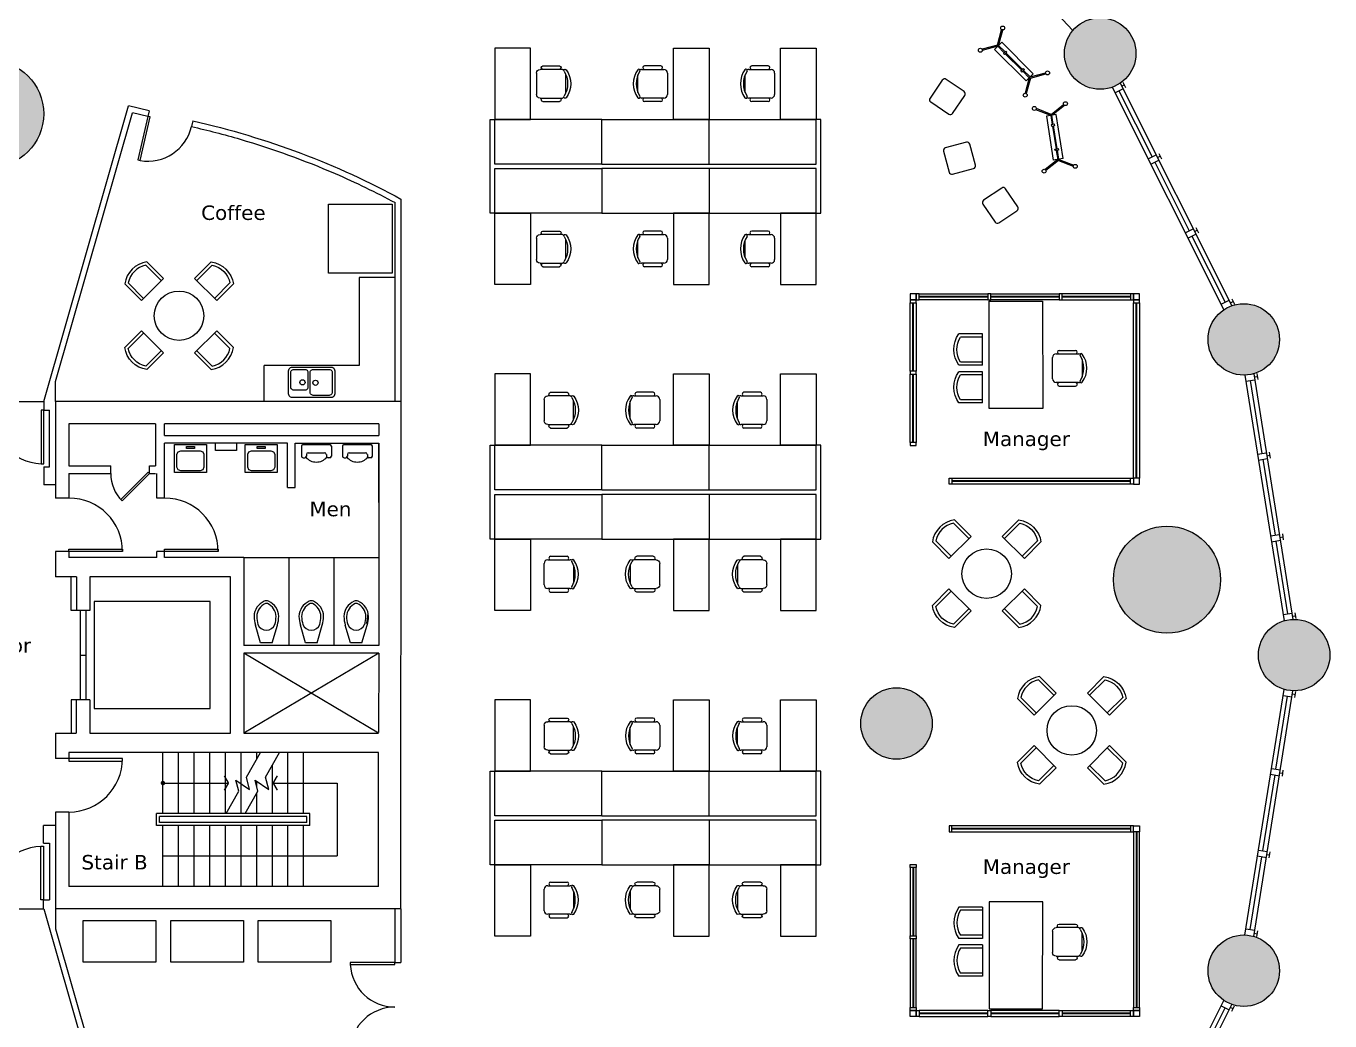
# Model space of a CAD drawing. Header units: centimetres. Extents: x -2286 to 2286, y -2018 to 2018.
# Drawn here: x 61 to 2286, y -625 to 1074 of the extents above; entities that cross this region are included whole.
import ezdxf
from ezdxf.enums import TextEntityAlignment as Align

# ---------------------------------------------------------------- set-up
doc = ezdxf.new("R2010")
doc.units = ezdxf.units.CM
for name, color, linetype in [('A-door', 3, 'Continuous'), ('A-door-elev', 44, 'Continuous'), ('A-eqpt', 181, 'Continuous'), ('A-flor-patn', 5, 'Continuous'), ('A-flor-shft', 5, 'Continuous'), ('A-flor-strs', 12, 'Continuous'), ('A-mlwk', 30, 'Continuous'), ('A-note', 7, 'Continuous'), ('A-plbg-fixt', 3, 'Continuous'), ('A-wall', 1, 'Continuous'), ('A-wall-core', 7, 'Continuous'), ('A-wall-head', 8, 'Continuous'), ('A-wall-shel', 9, 'Continuous'), ('Elevator', 6, 'Continuous'), ('Equipment', 8, 'Continuous')]:
    doc.layers.add(name, color=color, linetype=linetype)
for name, color, linetype, true_color in [('A-flor-fill', 7, 'Continuous', 0xe8eafd), ('A-furn', 7, 'Continuous', 0x007300), ('A-furn-glass', 7, 'Continuous', 0x009494), ('A-furn-syst', 7, 'Continuous', 0x850000), ('A-shel-fill', 7, 'Continuous', 0x949494)]:
    doc.layers.add(name, color=color, linetype=linetype, true_color=true_color)
doc.styles.add('Title', font='verdana.ttf')

# ---------------------------------------------------------------- blocks, each defined once
blk = doc.blocks.new('OfficeChair')
at = {"color": 0}
for p, q in [((-5.95, 19.8), (5.95, 19.8)), ((-12, 4.4), (-12, 15.4)), ((-9.6, 2.4), (-9.6, 17.4)), ((9.6, 17.4), (9.6, 2.4)), ((12, 4.4), (12, 15.4)), ((7.2, 0), (-7.2, 0))]:
    blk.add_line(p, q, dxfattribs=at)
for centre, radius, start, end in [((-8.93, 19.22), 0.863, 126.1745, 306.1745), ((-7.2, 17.4), 2.4, 153.71643, 180), ((0, 7), 16, 53.8255, 126.1745), ((0, 5.26), 15.71, 57.57575, 122.42425), ((8.93, 19.22), 0.863, 233.8255, 53.8255), ((7.2, 17.4), 2.4, 0, 26.28357), ((-10.8, 15.4), 1.2, 0, 180), ((10.8, 15.4), 1.2, 0, 180), ((-10.8, 4.4), 1.2, 180, 0), ((-7.2, 2.4), 2.4, 180, 270), ((7.2, 2.4), 2.4, 270, 0), ((10.8, 4.4), 1.2, 180, 0)]:
    blk.add_arc(centre, radius, start, end, dxfattribs=at)
blk = doc.blocks.new('CoffeeChair')
at = {"linetype": 'Continuous'}
for p, q in [((-10.5, 0), (-10.5, 15.78)), ((-8.4, 0), (-8.4, 14.68)), ((8.4, 0), (8.4, 14.68)), ((10.5, 0), (10.5, 15.78)), ((10.5, 0), (-10.5, 0))]:
    blk.add_line(p, q, dxfattribs=at)
for radius, start, end in [(17.55, 53.25084, 126.74941), (15.45, 57.06374, 122.93694)]:
    blk.add_arc((0, 1.71), radius, start, end, dxfattribs=at)
blk = doc.blocks.new('Sink')
for points in [[(-13, 20.5), (13, 20.5), (13.65, 20.41), (14.25, 20.17), (14.77, 19.77), (15.17, 19.25), (15.41, 18.65), (15.5, 18), (15.5, 2.5), (15.41, 1.85), (15.17, 1.25), (14.77, 0.73), (14.25, 0.33), (13.65, 0.09), (13, 0), (-13, 0), (-13.65, 0.09), (-14.25, 0.33), (-14.77, 0.73), (-15.17, 1.25), (-15.41, 1.85), (-15.5, 2.5), (-15.5, 18), (-15.41, 18.65), (-15.17, 19.25), (-14.77, 19.77), (-14.25, 20.17), (-13.65, 20.41), (-13, 20.5)], [(-11.75, 19), (-1, 19), (-0.48, 18.93), (0, 18.73), (0.41, 18.41), (0.73, 18), (0.93, 17.52), (1, 17), (1, 3.5), (0.93, 2.98), (0.73, 2.5), (0.41, 2.09), (0, 1.77), (-0.48, 1.57), (-1, 1.5), (-11.75, 1.5), (-12.27, 1.57), (-12.75, 1.77), (-13.16, 2.09), (-13.48, 2.5), (-13.68, 2.98), (-13.75, 3.5), (-13.75, 17), (-13.68, 17.52), (-13.48, 18), (-13.16, 18.41), (-12.75, 18.73), (-12.27, 18.93), (-11.75, 19)], [(4.5, 15.5), (12, 15.5), (12.52, 15.43), (13, 15.23), (13.41, 14.91), (13.73, 14.5), (13.93, 14.02), (14, 13.5), (14, 3.5), (13.93, 2.98), (13.73, 2.5), (13.41, 2.09), (13, 1.77), (12.52, 1.57), (12, 1.5), (4.5, 1.5), (3.98, 1.57), (3.5, 1.77), (3.09, 2.09), (2.77, 2.5), (2.57, 2.98), (2.5, 3.5), (2.5, 13.5), (2.57, 14.02), (2.77, 14.5), (3.09, 14.91), (3.5, 15.23), (3.98, 15.43), (4.5, 15.5)]]:
    blk.add_lwpolyline(points)
for centre in [(-2.5, 10.5), (6.25, 10.25)]:
    blk.add_circle(centre, 1.75)

msp = doc.modelspace()

# ---------------------------------------------------------------- hatches: boundary and pattern name
at = {"layer": 'A-flor-fill'}
h = msp.add_hatch(color=256, dxfattribs=at)
h.dxf.hatch_style = 1
h.paths.add_polyline_path([(1038.4, 1201.3, 1), (916.5, 1201.3, 1)])
h.paths.add_polyline_path([(1916.5, 128.7, 1), (2099.4, 128.7, 1)])
h.paths.add_polyline_path([(1607.5, -116.9, 1), (1485.6, -116.9, 1)])
h.paths.add_polyline_path([(91.6, 924, 1), (-91.3, 924, 1)])
h.paths.add_polyline_path([(111.5, -760.3, 1), (50.5, -760.3, 1)])
h.paths.add_polyline_path([(732.6, -993.2, 1), (671.7, -993.2, 1)])
h.paths.add_polyline_path([(59.5, -1204.3, 1), (-123.4, -1204.3, 1)])
h.paths.add_polyline_path([(-973.9, -803.5, 1), (-1095.8, -803.5, 1)])
h.paths.add_polyline_path([(-1140.8, -685.1, 1), (-1201.8, -685.1, 1)])
h.paths.add_polyline_path([(-1052.9, 776.1, 1), (-1113.9, 776.1, 1)])
h.paths.add_polyline_path([(-1309.9, 671.1, 1), (-1127.1, 671.1, 1)])
at = {"layer": 'A-shel-fill'}
h = msp.add_hatch(color=256, dxfattribs=at)
h.dxf.hatch_style = 1
h.paths.add_polyline_path([(604.7, 1897.8, 1), (482.7, 1897.8, 1)])
h.paths.add_polyline_path([(1121.9, 1720.3, 1), (1000, 1720.3, 1)])
h.paths.add_polyline_path([(1461.4, 1427.3, 1), (1583.4, 1427.3, 1)])
h.paths.add_polyline_path([(1833.2, 1026.9, 1), (1955.1, 1026.9, 1)])
h.paths.add_polyline_path([(2200, 538.9, 1), (2078.1, 538.9, 1)])
h.paths.add_polyline_path([(2164.1, 0, 1), (2286, 0, 1)])
h.paths.add_polyline_path([(2200, -538.9, 1), (2078.1, -538.9, 1)])
h.paths.add_polyline_path([(1955.1, -1026.9, 1), (1833.2, -1026.9, 1)])
h.paths.add_polyline_path([(1583.4, -1427.3, 1), (1461.4, -1427.3, 1)])
h.paths.add_polyline_path([(1121.9, -1720.3, 1), (1000, -1720.3, 1)])
h.paths.add_polyline_path([(604.7, -1897.8, 1), (482.7, -1897.8, 1)])
h.paths.add_polyline_path([(-482.7, -1897.8, 1), (-604.7, -1897.8, 1)])
h.paths.add_polyline_path([(-1000, -1720.3, 1), (-1121.9, -1720.3, 1)])
h.paths.add_polyline_path([(-1461.4, -1427.3, 1), (-1583.4, -1427.3, 1)])
h.paths.add_polyline_path([(-1833.2, -1026.9, 1), (-1955.1, -1026.9, 1)])
h.paths.add_polyline_path([(-2200, -538.9, 1), (-2078.1, -538.9, 1)])
h.paths.add_polyline_path([(-2164.1, 0, 1), (-2286, 0, 1)])
h.paths.add_polyline_path([(-2078.1, 538.9, 1), (-2200, 538.9, 1)])
h.paths.add_polyline_path([(-1833.2, 1026.9, 1), (-1955.1, 1026.9, 1)])
h.paths.add_polyline_path([(-1583.4, 1427.3, 1), (-1461.4, 1427.3, 1)])
h.paths.add_polyline_path([(-1121.9, 1720.3, 1), (-1000, 1720.3, 1)])
h.paths.add_polyline_path([(-604.7, 1897.8, 1), (-482.7, 1897.8, 1)])

# ---------------------------------------------------------------- linework, layer by layer
at = {"layer": 'A-door'}
for points in [[(252.2, 845.2), (256, 844.4), (273.1, 918.6), (269.4, 919.5)], [(91.6, 417.9), (87.1, 417.9), (87.1, 326.5), (91.6, 326.5)], [(91.3, -417.9), (86.9, -417.9), (86.9, -326.5), (91.3, -326.5)], [(614.6, -524.6), (614.6, -528.4), (690.8, -528.4), (690.8, -524.6)]]:
    msp.add_lwpolyline(points, close=True, dxfattribs=at)
for points in [[(225.2, 263.3), (271.9, 309.9), (269.6, 312.2), (222.9, 265.5), (225.2, 263.3)], [(226.2, 176.6), (134.7, 176.6), (134.7, 181), (226.2, 181), (226.2, 176.6)], [(389.4, 176.6), (297.9, 176.6), (297.9, 181), (389.4, 181), (389.4, 176.6)], [(225.9, -176.6), (134.5, -176.6), (134.5, -181), (225.9, -181), (225.9, -176.6)]]:
    msp.add_lwpolyline(points, dxfattribs=at)
for centre, radius, start, end in [((269.4, 919.5), 76.3, 259.8729, 347.0104), ((91.6, 417.9), 91.4, 180, 267.217), ((271.9, 309.9), 66, 180, 225), ((134.7, 176.6), 91.4, 0, 90), ((297.9, 176.6), 91.4, 0, 90), ((134.5, -176.6), 91.4, 270, 0), ((91.3, -417.9), 91.4, 92.783, 180), ((690.8, -524.6), 76.3, 182.8477, 269.9853), ((690.8, -677.2), 76.3, 90.0147, 177.1523)]:
    msp.add_arc(centre, radius, start, end, dxfattribs=at)
at = {"layer": 'A-door-elev'}
for p, q in [((153.6, 76.3), (153.6, -76.3)), ((163.7, 76.3), (163.7, -76.3)), ((153.6, 0), (163.7, 0))]:
    msp.add_line(p, q, dxfattribs=at)
at = {"layer": 'A-eqpt'}
msp.add_lwpolyline([(685.8, 651.8), (577.4, 651.8), (577.4, 769.6), (685.8, 769.6)], close=True, dxfattribs=at)
at = {"layer": 'A-flor-patn'}
for centre, radius in [((0.1, 924), 91.4), ((2008, 128.7), 91.4), ((1546.5, -116.9), 61)]:
    msp.add_circle(centre, radius, dxfattribs=at)
at = {"layer": 'A-flor-shft'}
for p, q in [((663.1, 3.2), (433, -133.4)), ((662.8, -133.4), (433.2, 3.2))]:
    msp.add_line(p, q, dxfattribs=at)
at = {"layer": 'A-flor-strs'}
for p, q in [((295, -270.6), (295, -166.4)), ((321.7, -270.6), (321.7, -166.4)), ((348.3, -270.6), (348.3, -166.4)), ((375, -270.6), (375, -166.4)), ((401.7, -270.6), (401.7, -166.4)), ((428.3, -270.6), (428.3, -166.4)), ((508.3, -270.6), (508.3, -166.4)), ((535, -270.6), (535, -166.4)), ((481.7, -270.6), (481.7, -188.3)), ((455, -224.5), (455, -215.2)), ((455, -270.6), (455, -235.5)), ((545.7, -270.6), (284.1, -270.6)), ((284.1, -290.9), (284.1, -270.6)), ((540.6, -275.7), (289.2, -275.7)), ((289.2, -285.8), (289.2, -275.7)), ((540.6, -285.8), (289.2, -285.8)), ((540.6, -285.8), (540.6, -275.7)), ((545.7, -290.9), (545.7, -270.6)), ((545.7, -290.9), (284.1, -290.9)), ((295, -343), (295, -290.9)), ((321.7, -395), (321.7, -290.9)), ((348.3, -395), (348.3, -290.9)), ((375, -395), (375, -290.9)), ((401.7, -395), (401.7, -290.9)), ((428.3, -395), (428.3, -290.9)), ((455, -395), (455, -290.9)), ((481.7, -395), (481.7, -290.9)), ((508.3, -395), (508.3, -290.9)), ((535, -395), (535, -290.9)), ((295, -343), (592.4, -343)), ((295, -395), (295, -343))]:
    msp.add_line(p, q, dxfattribs=at)
for points in [[(402.6, -270.6), (424.3, -232.1), (419.6, -213.3), (442.8, -229.6), (437.6, -208.6), (461.5, -166.4)], [(435.1, -270.6), (456.9, -232.1), (452.2, -213.3), (475.4, -229.6), (470.2, -208.6), (494.1, -166.4)]]:
    msp.add_lwpolyline(points, dxfattribs=at)
at = {"layer": 'A-flor-strs', "const_width": 3.81, "flags": 128}
msp.add_lwpolyline([(293.1, -218.5, 1), (296.9, -218.5, 1)], format="xyb", close=True, dxfattribs=at)
at = {"layer": 'A-flor-strs', "flags": 128}
for points in [[(295, -218.5), (406.8, -218.5)], [(483.2, -218.5), (592.4, -218.5), (592.4, -343)]]:
    msp.add_lwpolyline(points, dxfattribs=at)
at = {"layer": 'A-flor-strs', "const_width": 2.54, "flags": 128}
for points in [[(406.8, -218.5), (399.7, -206.3)], [(406.8, -218.5), (399.7, -230.8)], [(483.1, -218.3), (490.1, -206.1)], [(483.1, -218.3), (490.1, -230.6)]]:
    msp.add_lwpolyline(points, dxfattribs=at)
at = {"layer": 'A-furn'}
for p, q in [((1726, 1046.2), (1713.9, 1034.1)), ((1718.8, 1041.3), (1725.8, 1067.6)), ((1720.6, 1040.8), (1727.7, 1067.1)), ((1779.9, 992.3), (1726, 1046.2)), ((1718.8, 1041.3), (1692.4, 1034.2)), ((1719.2, 1039.4), (1692.9, 1032.4)), ((1713.9, 1034.1), (1767.7, 980.2)), ((1720.6, 1040.8), (1719.2, 1039.4)), ((1719.2, 1039.4), (1730.4, 1028.3)), ((1731.7, 1029.7), (1720.6, 1040.8)), ((1732.2, 1026.5), (1760.2, 998.5)), ((1761.5, 999.8), (1733.5, 1027.8)), ((1762, 996.7), (1773.1, 985.5)), ((1774.5, 986.9), (1763.3, 998)), ((1773.1, 985.5), (1766, 959.2)), ((1779.9, 992.3), (1767.7, 980.2)), ((1775, 985), (1767.9, 958.7)), ((1773.1, 985.5), (1774.5, 986.9)), ((1774.5, 986.9), (1800.8, 993.9)), ((1775, 985), (1801.3, 992.1)), ((1810.5, 923.1), (1831.7, 940.2)), ((1811.7, 921.6), (1832.9, 938.7)), ((1043.9, 914.4), (861.1, 914.4)), ((1043.9, 914.4), (1226.8, 914.4)), ((1043.9, 838.2), (1043.9, 914.4)), ((1043.9, 838.2), (1043.9, 914.4)), ((1226.8, 914.4), (1409.7, 914.4)), ((1226.8, 838.2), (1226.8, 914.4)), ((1809.8, 921.3), (1784.4, 931.1)), ((1810.5, 923.1), (1785.1, 932.9)), ((1819.2, 922.7), (1802.3, 920.1)), ((1802.3, 920.1), (1814, 844.8)), ((1811.7, 921.6), (1809.8, 921.3)), ((1809.8, 921.3), (1812.2, 905.7)), ((1814.1, 906), (1811.7, 921.6)), ((1831, 847.5), (1819.2, 922.7)), ((1812.6, 903.2), (1818.7, 864.1)), ((1820.6, 864.4), (1814.5, 903.5)), ((1821.6, 846), (1800.3, 828.9)), ((1831, 847.5), (1814, 844.8)), ((1819.1, 861.5), (1821.6, 846)), ((1823.4, 846.3), (1821, 861.8)), ((1821.6, 846), (1823.4, 846.3)), ((1823.4, 846.3), (1848.9, 836.4)), ((1043.9, 830.6), (1043.9, 754.4)), ((1043.9, 830.6), (1043.9, 754.4)), ((1226.8, 830.6), (1226.8, 754.4)), ((1822.7, 844.5), (1801.5, 827.4)), ((1822.7, 844.5), (1848.2, 834.7)), ((1043.9, 754.4), (861.1, 754.4)), ((1043.9, 754.4), (1226.8, 754.4)), ((1226.8, 754.4), (1409.7, 754.4)), ((1043.9, 358.1), (861.1, 358.1)), ((1043.9, 281.9), (1043.9, 358.1)), ((1043.9, 281.9), (1043.9, 358.1)), ((1043.9, 358.1), (1226.8, 358.1)), ((1226.8, 358.1), (1409.7, 358.1)), ((1226.8, 281.9), (1226.8, 358.1)), ((1043.9, 274.3), (1043.9, 198.1)), ((1043.9, 274.3), (1043.9, 198.1)), ((1226.8, 274.3), (1226.8, 198.1)), ((1043.9, 198.1), (861.1, 198.1)), ((1043.9, 198.1), (1226.8, 198.1)), ((1226.8, 198.1), (1409.7, 198.1)), ((1043.9, -198.1), (861.1, -198.1)), ((1043.9, -274.3), (1043.9, -198.1)), ((1043.9, -274.3), (1043.9, -198.1)), ((1043.9, -198.1), (1226.8, -198.1)), ((1226.8, -198.1), (1409.7, -198.1)), ((1226.8, -274.3), (1226.8, -198.1)), ((1043.9, -281.9), (1043.9, -358.1)), ((1043.9, -281.9), (1043.9, -358.1)), ((1226.8, -281.9), (1226.8, -358.1)), ((1043.9, -358.1), (861.1, -358.1)), ((1043.9, -358.1), (1226.8, -358.1)), ((1226.8, -358.1), (1409.7, -358.1))]:
    msp.add_line(p, q, dxfattribs=at)
for points in [[(922, 914.4), (922, 1036.3), (861.1, 1036.3), (861.1, 914.4)], [(1165.9, 914.4), (1165.9, 1036.3), (1226.8, 1036.3), (1226.8, 914.4)], [(1348.7, 914.4), (1348.7, 1036.3), (1409.7, 1036.3), (1409.7, 914.4)], [(1734.9, 1029.2), (1733.1, 1031), (1729, 1027), (1730.8, 1025.1)], [(1762.9, 1001.2), (1764.7, 999.4), (1760.6, 995.3), (1758.8, 997.1)], [(1816.4, 903.8), (1816, 906.3), (1810.3, 905.4), (1810.7, 902.9)], [(1822.5, 864.7), (1822.9, 862.1), (1817.2, 861.2), (1816.8, 863.8)], [(922, 754.4), (922, 632.5), (861.1, 632.5), (861.1, 754.4)], [(1165.9, 754.4), (1165.9, 632.5), (1226.8, 632.5), (1226.8, 754.4)], [(1348.7, 754.4), (1348.7, 632.5), (1409.7, 632.5), (1409.7, 754.4)], [(1796.1, 421.2), (1704.7, 421.1), (1704.5, 604), (1795.9, 604.1)], [(922, 358.1), (922, 480.1), (861.1, 480.1), (861.1, 358.1)], [(1165.9, 358.1), (1165.9, 480.1), (1226.8, 480.1), (1226.8, 358.1)], [(1348.7, 358.1), (1348.7, 480.1), (1409.7, 480.1), (1409.7, 358.1)], [(922, 198.1), (922, 76.2), (861.1, 76.2), (861.1, 198.1)], [(1165.9, 198.1), (1165.9, 76.2), (1226.8, 76.2), (1226.8, 198.1)], [(1348.7, 198.1), (1348.7, 76.2), (1409.7, 76.2), (1409.7, 198.1)], [(922, -198.1), (922, -76.2), (861.1, -76.2), (861.1, -198.1)], [(1165.9, -198.1), (1165.9, -76.2), (1226.8, -76.2), (1226.8, -198.1)], [(1348.7, -198.1), (1348.7, -76.2), (1409.7, -76.2), (1409.7, -198.1)], [(922, -358.1), (922, -480.1), (861.1, -480.1), (861.1, -358.1)], [(1165.9, -358.1), (1165.9, -480.1), (1226.8, -480.1), (1226.8, -358.1)], [(1348.7, -358.1), (1348.7, -480.1), (1409.7, -480.1), (1409.7, -358.1)], [(1796.1, -421.2), (1704.7, -421.1), (1704.5, -604), (1795.9, -604.1)]]:
    msp.add_lwpolyline(points, close=True, dxfattribs=at)
at = {"layer": 'A-furn', "flags": 128}
for points in [[(1604.9, 944.3), (1635.8, 923.3, 0.414214), (1642.2, 924.6), (1663.2, 955.4, 0.414214), (1661.9, 961.9), (1631.1, 982.8, 0.414214), (1624.6, 981.6), (1603.7, 950.7, 0.414214)], [(1642, 821), (1678, 830.7, 0.414214), (1681.3, 836.4), (1671.5, 872.4, 0.414214), (1665.8, 875.7), (1629.8, 866, 0.414214), (1626.6, 860.3), (1636.3, 824.3, 0.414214)], [(1721.1, 737.8), (1752, 758.6, 0.414214), (1753.3, 765.1), (1732.5, 796, 0.414214), (1726.1, 797.3), (1695.1, 776.4, 0.414214), (1693.9, 770), (1714.7, 739.1, 0.414214)]]:
    msp.add_lwpolyline(points, format="xyb", close=True, dxfattribs=at)
at = {"layer": 'A-furn'}
for centre in [(1727.6, 1070.5), (1689.6, 1032.5), (1804.2, 993.8), (1766.1, 955.9), (1781.7, 933.2), (1834.8, 941.4), (1798.4, 826.1), (1851.5, 834.4)]:
    msp.add_circle(centre, 3.35, dxfattribs=at)
at = {"layer": 'A-furn-glass'}
for p, q in [((1574.5, 484.7), (1574.5, 601.5)), ((1575.8, 484.7), (1575.8, 601.5)), ((1702.1, 612.3), (1585.3, 612.3)), ((1702.1, 611.1), (1585.3, 611.1)), ((1824, 612.3), (1707.2, 612.3)), ((1824, 611.1), (1707.2, 611.1)), ((1946, 612.3), (1829.1, 612.3)), ((1946, 611.1), (1829.1, 611.1)), ((1955.5, 301.8), (1955.5, 601.5)), ((1956.8, 301.8), (1956.8, 601.5)), ((1574.5, 362.8), (1574.5, 479.6)), ((1575.8, 362.8), (1575.8, 479.6)), ((1946, 297.4), (1641.2, 297.4)), ((1946, 296.1), (1641.2, 296.1)), ((1946, -296.1), (1641.2, -296.1)), ((1946, -297.4), (1641.2, -297.4)), ((1955.5, -301.8), (1955.5, -601.5)), ((1956.8, -301.8), (1956.8, -601.5)), ((1574.5, -362.8), (1574.5, -479.6)), ((1575.8, -362.8), (1575.8, -479.6)), ((1574.5, -484.7), (1574.5, -601.5)), ((1575.8, -484.7), (1575.8, -601.5)), ((1702.1, -611.1), (1585.3, -611.1)), ((1702.1, -612.3), (1585.3, -612.3)), ((1824, -611.1), (1707.2, -611.1)), ((1824, -612.3), (1707.2, -612.3)), ((1946, -611.1), (1829.1, -611.1)), ((1946, -612.3), (1829.1, -612.3))]:
    msp.add_line(p, q, dxfattribs=at)
at = {"layer": 'A-furn-syst'}
for p, q in [((853.4, 754.4), (853.4, 914.4)), ((853.4, 914.4), (861.1, 914.4)), ((861.1, 838.2), (861.1, 914.4)), ((1417.3, 914.4), (1409.7, 914.4)), ((1409.7, 838.2), (1409.7, 914.4)), ((1417.3, 754.4), (1417.3, 914.4)), ((1043.9, 838.2), (861.1, 838.2)), ((861.1, 754.4), (861.1, 830.6)), ((861.1, 830.6), (1043.9, 830.6)), ((1043.9, 838.2), (1226.8, 838.2)), ((1226.8, 830.6), (1043.9, 830.6)), ((1226.8, 838.2), (1409.7, 838.2)), ((1409.7, 830.6), (1226.8, 830.6)), ((1409.7, 754.4), (1409.7, 830.6)), ((861.1, 754.4), (853.4, 754.4)), ((1409.7, 754.4), (1417.3, 754.4)), ((1570, 484.7), (1570, 601.5)), ((1580.2, 601.5), (1580.2, 484.7)), ((1585.3, 616.8), (1702.1, 616.8)), ((1702.1, 606.6), (1585.3, 606.6)), ((1707.2, 616.8), (1824, 616.8)), ((1824, 606.6), (1707.2, 606.6)), ((1946, 616.8), (1829.1, 616.8)), ((1829.1, 606.6), (1946, 606.6)), ((1951, 301.8), (1951, 601.5)), ((1961.2, 601.5), (1961.2, 301.8)), ((1570, 362.8), (1570, 479.6)), ((1580.2, 479.6), (1580.2, 362.8)), ((853.4, 198.1), (853.4, 358.1)), ((853.4, 358.1), (861.1, 358.1)), ((861.1, 281.9), (861.1, 358.1)), ((1417.3, 358.1), (1409.7, 358.1)), ((1409.7, 281.9), (1409.7, 358.1)), ((1417.3, 198.1), (1417.3, 358.1)), ((1641.2, 301.8), (1946, 301.8)), ((1946, 291.7), (1641.2, 291.7)), ((1043.9, 281.9), (861.1, 281.9)), ((861.1, 198.1), (861.1, 274.3)), ((861.1, 274.3), (1043.9, 274.3)), ((1043.9, 281.9), (1226.8, 281.9)), ((1226.8, 274.3), (1043.9, 274.3)), ((1226.8, 281.9), (1409.7, 281.9)), ((1409.7, 274.3), (1226.8, 274.3)), ((1409.7, 198.1), (1409.7, 274.3)), ((861.1, 198.1), (853.4, 198.1)), ((1409.7, 198.1), (1417.3, 198.1)), ((853.4, -358.1), (853.4, -198.1)), ((853.4, -198.1), (861.1, -198.1)), ((861.1, -274.3), (861.1, -198.1)), ((1417.3, -198.1), (1409.7, -198.1)), ((1409.7, -274.3), (1409.7, -198.1)), ((1417.3, -358.1), (1417.3, -198.1)), ((1043.9, -274.3), (861.1, -274.3)), ((861.1, -358.1), (861.1, -281.9)), ((861.1, -281.9), (1043.9, -281.9)), ((1043.9, -274.3), (1226.8, -274.3)), ((1226.8, -281.9), (1043.9, -281.9)), ((1226.8, -274.3), (1409.7, -274.3)), ((1409.7, -281.9), (1226.8, -281.9)), ((1409.7, -358.1), (1409.7, -281.9)), ((1946, -291.7), (1641.2, -291.7)), ((1641.2, -301.8), (1946, -301.8)), ((1951, -301.8), (1951, -601.5)), ((1961.2, -601.5), (1961.2, -301.8)), ((861.1, -358.1), (853.4, -358.1)), ((1409.7, -358.1), (1417.3, -358.1)), ((1570, -362.8), (1570, -479.6)), ((1580.2, -479.6), (1580.2, -362.8)), ((1570, -484.7), (1570, -601.5)), ((1580.2, -601.5), (1580.2, -484.7)), ((1702.1, -606.6), (1585.3, -606.6)), ((1585.3, -616.8), (1702.1, -616.8)), ((1824, -606.6), (1707.2, -606.6)), ((1707.2, -616.8), (1824, -616.8)), ((1829.1, -606.6), (1946, -606.6)), ((1946, -616.8), (1829.1, -616.8))]:
    msp.add_line(p, q, dxfattribs=at)
for points in [[(1570, 606.6), (1580.2, 606.6), (1580.2, 616.8), (1570, 616.8)], [(1570, 601.5), (1580.2, 601.5), (1580.2, 606.6), (1570, 606.6)], [(1585.3, 606.6), (1585.3, 616.8), (1580.2, 616.8), (1580.2, 606.6)], [(1707.2, 606.6), (1707.2, 616.8), (1702.1, 616.8), (1702.1, 606.6)], [(1829.1, 606.6), (1829.1, 616.8), (1824, 616.8), (1824, 606.6)], [(1951, 606.6), (1951, 616.8), (1946, 616.8), (1946, 606.6)], [(1951, 606.6), (1961.2, 606.6), (1961.2, 616.8), (1951, 616.8)], [(1951, 601.5), (1961.2, 601.5), (1961.2, 606.6), (1951, 606.6)], [(1570, 479.6), (1580.2, 479.6), (1580.2, 484.7), (1570, 484.7)], [(1570, 357.7), (1580.2, 357.7), (1580.2, 362.8), (1570, 362.8)], [(1636.1, 291.7), (1636.1, 301.8), (1641.2, 301.8), (1641.2, 291.7)], [(1951, 301.8), (1951, 291.7), (1946, 291.7), (1946, 301.8)], [(1951, 291.7), (1961.2, 291.7), (1961.2, 301.8), (1951, 301.8)], [(1636.1, -291.7), (1636.1, -301.8), (1641.2, -301.8), (1641.2, -291.7)], [(1951, -301.8), (1951, -291.7), (1946, -291.7), (1946, -301.8)], [(1951, -291.7), (1961.2, -291.7), (1961.2, -301.8), (1951, -301.8)], [(1570, -357.7), (1580.2, -357.7), (1580.2, -362.8), (1570, -362.8)], [(1570, -479.6), (1580.2, -479.6), (1580.2, -484.7), (1570, -484.7)], [(1570, -601.5), (1580.2, -601.5), (1580.2, -606.6), (1570, -606.6)], [(1570, -606.6), (1580.2, -606.6), (1580.2, -616.8), (1570, -616.8)], [(1585.3, -606.6), (1585.3, -616.8), (1580.2, -616.8), (1580.2, -606.6)], [(1707.2, -606.6), (1707.2, -616.8), (1702.1, -616.8), (1702.1, -606.6)], [(1829.1, -606.6), (1829.1, -616.8), (1824, -616.8), (1824, -606.6)], [(1951, -606.6), (1951, -616.8), (1946, -616.8), (1946, -606.6)], [(1951, -601.5), (1961.2, -601.5), (1961.2, -606.6), (1951, -606.6)], [(1951, -606.6), (1961.2, -606.6), (1961.2, -616.8), (1951, -616.8)]]:
    msp.add_lwpolyline(points, close=True, dxfattribs=at)
for centre in [(322.4, 579.3), (1700.3, 138.9), (1845.5, -128.6)]:
    msp.add_circle(centre, 42.2, dxfattribs=at)
at = {"layer": 'A-mlwk'}
for p, q in [((630, 644.7), (630, 494.1)), ((691, 644.7), (630, 644.7)), ((630, 494.1), (467.5, 494.1)), ((467.5, 433.1), (467.5, 494.1))]:
    msp.add_line(p, q, dxfattribs=at)
at = {"layer": 'A-plbg-fixt'}
for p, q in [((314.5, 311.5), (314.5, 359.5)), ((314.5, 359.5), (369.3, 359.5)), ((369.3, 359.5), (369.3, 311.5)), ((435.2, 311.5), (435.2, 359.5)), ((435.2, 359.5), (490.1, 359.5)), ((490.1, 359.5), (490.1, 311.5)), ((531.2, 356.6), (531.2, 339.6)), ((534, 359.5), (579.5, 359.5)), ((582.3, 356.6), (582.3, 339.6)), ((601.1, 356.6), (601.1, 339.6)), ((603.9, 359.5), (649.4, 359.5)), ((652.2, 356.6), (652.2, 339.6)), ((318.9, 320.6), (318.9, 342.8)), ((325.5, 348.6), (358.3, 348.6)), ((335.2, 352.5), (335.2, 355.9)), ((335.2, 355.9), (348.6, 355.9)), ((348.6, 352.5), (335.2, 352.5)), ((348.6, 355.9), (348.6, 352.5)), ((364.8, 342.8), (364.8, 320.6)), ((439.7, 320.6), (439.7, 342.8)), ((446.3, 348.6), (479, 348.6)), ((455.9, 355.9), (469.4, 355.9)), ((455.9, 352.5), (455.9, 355.9)), ((469.4, 352.5), (455.9, 352.5)), ((469.4, 355.9), (469.4, 352.5)), ((485.6, 342.8), (485.6, 320.6)), ((534, 336.8), (536.9, 336.8)), ((539.7, 342.4), (539.7, 339.6)), ((542.5, 345.3), (570.9, 345.3)), ((573.8, 342.4), (573.8, 339.6)), ((579.5, 336.8), (576.6, 336.8)), ((603.9, 336.8), (606.8, 336.8)), ((609.6, 342.4), (609.6, 339.6)), ((612.5, 345.3), (640.8, 345.3)), ((643.7, 342.4), (643.7, 339.6)), ((649.4, 336.8), (646.5, 336.8)), ((369.3, 311.5), (314.5, 311.5)), ((358.3, 314.8), (325.5, 314.8)), ((490.1, 311.5), (435.2, 311.5)), ((479, 314.8), (446.3, 314.8)), ((433.2, 166.4), (663.1, 166.4)), ((509.8, 166.4), (509.8, 16.6)), ((586.4, 166.4), (586.4, 16.6)), ((461.7, 20.8), (452.8, 51.1)), ((481.3, 20.8), (490.2, 51.1)), ((538.3, 20.8), (529.4, 51.1)), ((557.9, 20.8), (566.8, 51.1)), ((614.9, 20.8), (606, 51.1)), ((634.5, 20.8), (643.5, 51.1)), ((481.3, 20.8), (461.7, 20.8)), ((557.9, 20.8), (538.3, 20.8)), ((634.5, 20.8), (614.9, 20.8))]:
    msp.add_line(p, q, dxfattribs=at)
for points in [[(420.5, 362), (420.5, 349.3), (384.9, 349.3), (384.9, 362)], [(318.9, 342.8), (320.9, 346.9), (325.5, 348.6)], [(358.3, 348.6), (362.9, 346.9), (364.8, 342.8)], [(439.7, 342.8), (441.6, 346.9), (446.3, 348.6)], [(479, 348.6), (483.7, 346.9), (485.6, 342.8)], [(325.5, 314.8), (320.9, 316.5), (318.9, 320.6)], [(364.8, 320.6), (362.9, 316.5), (358.3, 314.8)], [(446.3, 314.8), (441.6, 316.5), (439.7, 320.6)], [(485.6, 320.6), (483.7, 316.5), (479, 314.8)]]:
    msp.add_lwpolyline(points, dxfattribs=at)
for centre, radius, start, end in [((534, 356.6), 2.84, 90, 180), ((579.5, 356.6), 2.84, 0, 90), ((603.9, 356.6), 2.84, 90, 180), ((649.4, 356.6), 2.84, 0, 90), ((534, 339.6), 2.84, 180, 270), ((536.9, 339.6), 2.84, 270, 0), ((556.7, 353.2), 23.7, 221.0916, 318.9084), ((542.5, 342.4), 2.84, 90, 180), ((570.9, 342.4), 2.84, 0, 90), ((576.6, 339.6), 2.84, 180, 270), ((579.5, 339.6), 2.84, 270, 0), ((603.9, 339.6), 2.84, 180, 270), ((606.8, 339.6), 2.84, 270, 0), ((626.6, 353.2), 23.7, 221.0916, 318.9084), ((612.5, 342.4), 2.84, 90, 180), ((640.8, 342.4), 2.84, 0, 90), ((646.5, 339.6), 2.84, 180, 270), ((649.4, 339.6), 2.84, 270, 0), ((479.5, 65.4), 29, 113.5877, 178.8418), ((471.5, 83.8), 9, 66.4123, 113.5877), ((463.5, 65.4), 29, 1.1582, 66.4123), ((556.1, 65.4), 29, 113.5877, 178.8418), ((548.1, 83.8), 9, 66.4123, 113.5877), ((540.1, 65.4), 29, 1.1582, 66.4123), ((632.8, 65.4), 29, 113.5877, 178.8418), ((624.7, 83.8), 9, 66.4123, 113.5877), ((616.7, 65.4), 29, 1.1582, 66.4123), ((479.5, 65.4), 24.5, 113.5877, 178.8418), ((471.5, 83.8), 4.5, 66.4123, 113.5877), ((463.5, 65.4), 24.5, 1.1582, 66.4123), ((556.1, 65.4), 24.5, 113.5877, 178.8418), ((548.1, 83.8), 4.5, 66.4123, 113.5877), ((540.1, 65.4), 24.5, 1.1582, 66.4123), ((632.8, 65.4), 24.5, 113.5877, 178.8418), ((624.7, 83.8), 4.5, 66.4123, 113.5877), ((616.7, 65.4), 24.5, 1.1582, 66.4123), ((588.3, 69.8), 56.4, 343.609, 359.0067), ((506.9, 67), 56.4, 180.9933, 196.391), ((506.9, 67), 51.9, 180.9933, 196.391), ((471.5, 58), 15.5, 201.261, 338.739), ((436.1, 67), 51.9, 343.609, 359.0067), ((436.1, 67), 56.4, 343.609, 359.0067), ((583.5, 67), 56.4, 180.9933, 196.391), ((583.5, 67), 51.9, 180.9933, 196.391), ((548.1, 58), 15.5, 201.261, 338.739), ((512.7, 67), 51.9, 343.609, 359.0067), ((512.7, 67), 56.4, 343.609, 359.0067), ((660.1, 67), 56.4, 180.9933, 196.391), ((660.1, 67), 51.9, 180.9933, 196.391), ((624.7, 58), 15.5, 201.261, 338.739), ((589.4, 67), 51.9, 343.609, 359.0067), ((589.4, 67), 56.4, 343.609, 359.0067)]:
    msp.add_arc(centre, radius, start, end, dxfattribs=at)
at = {"layer": 'A-wall'}
for p, q in [((91.6, 433.1), (236.1, 937.6)), ((271.7, 929.4), (236.1, 937.6)), ((111.9, 467.2), (243.2, 925.5)), ((269.4, 919.5), (243.2, 925.5)), ((271.7, 929.4), (269.4, 919.5)), ((345.9, 912.3), (343.6, 902.4)), ((691, 433.1), (691, 772.4)), ((701.2, 433.1), (701.2, 778.3)), ((111.9, 433.1), (111.9, 467.2)), ((91.6, 433.1), (91.6, 417.9)), ((91.6, 417.9), (101.7, 417.9)), ((101.7, 321.4), (101.7, 417.9)), ((91.6, 321.4), (101.7, 321.4)), ((91.6, 321.4), (91.6, 290.9)), ((111.9, 290.9), (91.6, 290.9)), ((138.5, 76.3), (138.5, 133.4)), ((147.4, 76.3), (138.5, 76.3)), ((138.3, -76.3), (138.3, -133.4)), ((147.2, -76.3), (138.3, -76.3)), ((111.6, -290.9), (91.3, -290.9)), ((91.3, -321.4), (91.3, -290.9)), ((91.3, -321.4), (101.5, -321.4)), ((101.5, -321.4), (101.5, -417.9)), ((91.3, -417.9), (101.5, -417.9)), ((91.3, -433.1), (91.3, -417.9)), ((91.6, -433.1), (234.9, -933.5)), ((111.9, -433.1), (111.9, -467.2)), ((690.8, -433.1), (690.8, -524.6)), ((700.9, -433.1), (700.9, -524.6)), ((111.9, -467.2), (242.2, -922.1)), ((690.8, -524.6), (700.9, -524.6))]:
    msp.add_line(p, q, dxfattribs=at)
at = {"layer": 'A-wall', "extrusion": (0, 0, -1)}
msp.add_ellipse((0.2, 0.1), major_axis=(1219.2, 0), ratio=0.780188, start_param=11.283053, end_param=11.608067, dxfattribs=at)
at = {"layer": 'A-wall'}
msp.add_open_spline([(343.6, 902.4), (371.6, 895.9), (399.3, 888.7), (482.5, 864.3), (536.7, 844.6), (623.9, 806.8), (658, 790.2), (691, 772.4)], degree=3, knots=[11.283053, 11.283053, 11.283053, 11.283053, 11.3553813, 11.3553813, 11.5032143, 11.5032143, 11.6027456, 11.6027456, 11.6027456, 11.6027456], dxfattribs=at)
at = {"layer": 'A-wall-core'}
for p, q in [((701.2, 433.1), (111.9, 433.1)), ((111.9, 433.1), (111.9, 268)), ((700.9, -433.1), (701.2, 433.1)), ((282.1, 395), (134.7, 395)), ((134.7, 395), (134.7, 323.3)), ((282.1, 395), (282.1, 323.3)), ((663.1, 395), (297.9, 395)), ((297.9, 374.7), (297.9, 395)), ((663.1, 395), (663.1, 374.7)), ((663.1, 385.8), (663.1, 374.7)), ((297.9, 374.7), (663.1, 374.7)), ((297.9, 268), (297.9, 362)), ((507.5, 362), (297.9, 362)), ((507.5, 285.8), (507.5, 362)), ((520.8, 362), (663.1, 362)), ((520.8, 285.8), (520.8, 362)), ((663.1, 362), (663.1, 16.6)), ((663.1, 260.4), (663.1, 362)), ((134.7, 323.3), (205.9, 323.3)), ((205.9, 309.9), (205.9, 323.3)), ((271.9, 309.9), (271.9, 323.3)), ((271.9, 323.3), (282.1, 323.3)), ((134.7, 309.9), (134.7, 268)), ((134.7, 309.9), (205.9, 309.9)), ((271.9, 309.9), (282.1, 309.9)), ((284.6, 268), (284.6, 309.9)), ((134.7, 268), (111.9, 268)), ((297.9, 268), (284.6, 268)), ((507.5, 285.8), (520.8, 285.8)), ((111.6, 176.6), (111.6, 133.4)), ((134.7, 176.6), (111.6, 176.6)), ((134.7, 176.6), (134.7, 166.4)), ((284.6, 166.4), (134.7, 166.4)), ((297.3, 176.6), (284.6, 176.6)), ((284.6, 166.4), (284.6, 176.6)), ((297.9, 166.4), (297.9, 176.6)), ((433.2, 166.4), (297.9, 166.4)), ((433.2, 166.4), (433.2, 16.6)), ((147.4, 133.4), (111.6, 133.4)), ((147.4, 133.4), (147.4, 76.3)), ((410.1, 133.4), (170.3, 133.4)), ((170.3, 133.4), (170.3, 76.3)), ((410.1, -133.4), (410.1, 133.4)), ((170.3, 76.3), (147.4, 76.3)), ((433.2, 3.2), (433, -133.4)), ((663.1, 16.6), (433.2, 16.6)), ((663.1, 3.2), (433.2, 3.2)), ((663.1, 3.2), (662.8, -132.1)), ((147.2, -76.3), (147.2, -133.4)), ((170.1, -76.3), (147.2, -76.3)), ((170.1, -76.3), (170.1, -133.4)), ((111.6, -133.4), (111.6, -176.6)), ((111.6, -133.4), (147.2, -133.4)), ((170.1, -133.4), (410.1, -133.4)), ((433, -133.4), (662.8, -133.4)), ((134.5, -176.6), (111.6, -176.6)), ((662.8, -166.4), (134.5, -166.4)), ((134.5, -166.4), (134.5, -176.6)), ((455, -177.9), (455, -166.4)), ((662.8, -395), (662.8, -166.4)), ((111.6, -268), (111.6, -433.1)), ((134.5, -268), (111.6, -268)), ((134.5, -268), (134.5, -395)), ((662.8, -395), (134.5, -395)), ((700.9, -433.1), (111.6, -433.1))]:
    msp.add_line(p, q, dxfattribs=at)
at = {"layer": 'A-wall-head'}
for p, q in [((-91.3, 433.1), (91.6, 433.1)), ((-91.6, -433.1), (91.3, -433.1))]:
    msp.add_line(p, q, dxfattribs=at)
at = {"layer": 'A-wall-shel'}
for p, q in [((1558, 1377.8), (1847.4, 1066.1)), ((1914.5, 969.5), (2105.1, 589.6)), ((1919.2, 959.9), (1932.8, 966.8)), ((1926, 963.4), (1982.6, 850.6)), ((1928.1, 976.3), (2118.7, 596.4)), ((1930.6, 971.3), (1935.1, 973.6)), ((1932.8, 978.1), (1937.4, 969.1)), ((1975.8, 847.2), (1989.4, 854.1)), ((1991.7, 849.5), (1996.2, 851.8)), ((1994, 856.3), (1998.5, 847.3)), ((1980.3, 838.1), (1994, 845)), ((1987.2, 841.6), (2046, 724.3)), ((2039.2, 720.9), (2052.8, 727.7)), ((2043.7, 711.8), (2057.4, 718.6)), ((2050.6, 715.2), (2107.1, 602.5)), ((2055.1, 723.2), (2059.6, 725.4)), ((2057.4, 730), (2061.9, 720.9)), ((2100.3, 599.1), (2113.9, 605.9)), ((2116.2, 601.4), (2120.8, 603.6)), ((2118.5, 608.2), (2123, 599.1)), ((2141, 478), (2208, 58.5)), ((2142.7, 467.5), (2157.8, 469.9)), ((2150.2, 468.7), (2170.1, 344.2)), ((2156.1, 480.4), (2223, 60.9)), ((2157, 474.9), (2162, 475.7)), ((2161.2, 480.7), (2162.8, 470.7)), ((2162.6, 343), (2177.6, 345.4)), ((2164.2, 333), (2179.2, 335.4)), ((2171.7, 334.2), (2192.4, 204.7)), ((2178.4, 340.4), (2183.4, 341.2)), ((2182.6, 346.2), (2184.2, 336.2)), ((2184.8, 203.5), (2199.9, 205.9)), ((2200.7, 200.9), (2205.7, 201.7)), ((2204.9, 206.7), (2206.5, 196.7)), ((2186.4, 193.5), (2201.5, 195.9)), ((2194, 194.7), (2213.8, 70.2)), ((2206.3, 69), (2221.4, 71.4)), ((2222.2, 66.4), (2227.2, 67.2)), ((2226.4, 72.2), (2228, 62.2)), ((2141, -478), (2208, -58.5)), ((2156.1, -480.4), (2223, -60.9)), ((2222.2, -66.4), (2227.2, -67.2)), ((2226.4, -72.2), (2228, -62.2)), ((2194, -194.7), (2213.8, -70.2)), ((2206.3, -69), (2221.4, -71.4)), ((2186.4, -193.5), (2201.5, -195.9)), ((2204.9, -206.7), (2206.5, -196.7)), ((2171.7, -334.2), (2192.4, -204.7)), ((2184.8, -203.5), (2199.9, -205.9)), ((2200.7, -200.9), (2205.7, -201.7)), ((2164.2, -333), (2179.2, -335.4)), ((2150.2, -468.7), (2170.1, -344.2)), ((2162.6, -343), (2177.6, -345.4)), ((2178.4, -340.4), (2183.4, -341.2)), ((2182.6, -346.2), (2184.2, -336.2)), ((2142.7, -467.5), (2157.8, -469.9)), ((2157, -474.9), (2162, -475.7)), ((2161.2, -480.7), (2162.8, -470.7)), ((1914.5, -969.5), (2105.1, -589.6)), ((1928.1, -976.3), (2118.7, -596.4)), ((2100.3, -599.1), (2113.9, -605.9)), ((2118.5, -608.2), (2123, -599.1)), ((2050.6, -715.2), (2107.1, -602.5)), ((2116.2, -601.4), (2120.8, -603.6))]:
    msp.add_line(p, q, dxfattribs=at)
for centre in [(1894.1, 1026.9), (2139, 538.9), (2225, 0), (2225, 0), (2139, -538.9)]:
    msp.add_circle(centre, 61, dxfattribs=at)
at = {"layer": 'Elevator'}
msp.add_lwpolyline([(375.8, 91.4), (177.7, 91.4), (177.7, -91.4), (375.8, -91.4), (375.8, 91.4)], dxfattribs=at)
at = {"layer": 'Equipment'}
for p, q in [((457.4, -453.4), (581.4, -453.4)), ((457.4, -524.3), (457.4, -453.4)), ((581.4, -453.4), (581.4, -524.3)), ((581.4, -524.3), (457.4, -524.3))]:
    msp.add_line(p, q, dxfattribs=at)
for points in [[(159, -453.4), (282.9, -453.4), (282.9, -524.3), (159, -524.3)], [(308.2, -453.4), (432.2, -453.4), (432.2, -524.3), (308.2, -524.3)]]:
    msp.add_lwpolyline(points, close=True, dxfattribs=at)

# ---------------------------------------------------------------- block references
at = {"layer": 'A-furn', "yscale": 2.54, "zscale": 2.54}
for name, p, xscale, rotation in [('OfficeChair', (932.2, 975.4), -2.54, 270), ('OfficeChair', (1155.7, 975.4), 2.54, 90.00000000000001), ('OfficeChair', (1338.6, 975.4), 2.54, 90.00000000000001), ('OfficeChair', (932.2, 693.4), -2.54, 270), ('OfficeChair', (1155.7, 693.4), 2.54, 90.00000000000001), ('OfficeChair', (1338.6, 693.4), 2.54, 90.00000000000001), ('CoffeeChair', (277, 624.1, 5), 2.54, 44.9996313227416), ('CoffeeChair', (367.9, 624.1, 5), -2.54, 315.0003686772585), ('CoffeeChair', (277, 534.6, 5), -2.54, 135.0003686772584), ('CoffeeChair', (367.9, 534.6, 5), 2.54, 224.9996313227415), ('CoffeeChair', (1693.1, 521.5), -2.54, 90.05869402142295), ('OfficeChair', (1812.9, 489.7), 2.54, 270.0586940214229), ('CoffeeChair', (1693.1, 457.1), -2.54, 90.05869402142295), ('OfficeChair', (945.3, 418.1), -2.54, 270), ('OfficeChair', (1142.5, 418.1), 2.54, 90.00000000000001), ('OfficeChair', (1325.4, 418.1), 2.54, 90.00000000000001), ('CoffeeChair', (1654.9, 183.7, 5), 2.54, 44.9996313227416), ('CoffeeChair', (1745.8, 183.7, 5), -2.54, 315.0003686772585), ('OfficeChair', (945.3, 138.1), 2.54, 270), ('OfficeChair', (1142.5, 138.1), -2.54, 90), ('OfficeChair', (1325.4, 138.1), -2.54, 90), ('CoffeeChair', (1654.9, 94.1, 5), -2.54, 135.0003686772584), ('CoffeeChair', (1745.8, 94.1, 5), 2.54, 224.9996313227415), ('CoffeeChair', (1800, -83.8, 5), 2.54, 44.9996313227416), ('CoffeeChair', (1891, -83.8, 5), -2.54, 315.0003686772585), ('OfficeChair', (945.3, -138.1), -2.54, 270), ('OfficeChair', (1142.5, -138.1), 2.54, 90.00000000000001), ('OfficeChair', (1325.4, -138.1), 2.54, 90.00000000000001), ('CoffeeChair', (1800, -173.4, 5), -2.54, 135.0003686772584), ('CoffeeChair', (1891, -173.4, 5), 2.54, 224.9996313227415), ('OfficeChair', (945.3, -418.1), 2.54, 270), ('OfficeChair', (1142.5, -418.1), -2.54, 90), ('OfficeChair', (1325.4, -418.1), -2.54, 90), ('CoffeeChair', (1693.1, -457.1), 2.54, 89.94130597857705), ('OfficeChair', (1812.9, -489.7), -2.54, 269.9413059785771), ('CoffeeChair', (1693.1, -521.5), 2.54, 89.94130597857705)]:
    msp.add_blockref(name, p, dxfattribs=dict(at, xscale=xscale, rotation=rotation))
at = {"layer": 'A-plbg-fixt', "xscale": 2.54, "yscale": 2.54, "zscale": 2.54, "rotation": 180.0000000000003}
msp.add_blockref('Sink', (548.8, 491.6), dxfattribs=at)

# ---------------------------------------------------------------- texts
at = {"layer": 'A-note', "style": 'Title'}
for s, p in [('Coffee', (415.2, 755.5)), ('Manager', (1768.1, 365.5)), ('Men', (580.8, 249.1)), ('Elevator', (-0.1, 16.7)), ('Stair B', (212.4, -353.4)), ('Manager', (1768.1, -364.8))]:
    msp.add_text(s, height=24.69, dxfattribs=at).set_placement(p, align=Align.MIDDLE)

doc.saveas('drawing.dxf')
